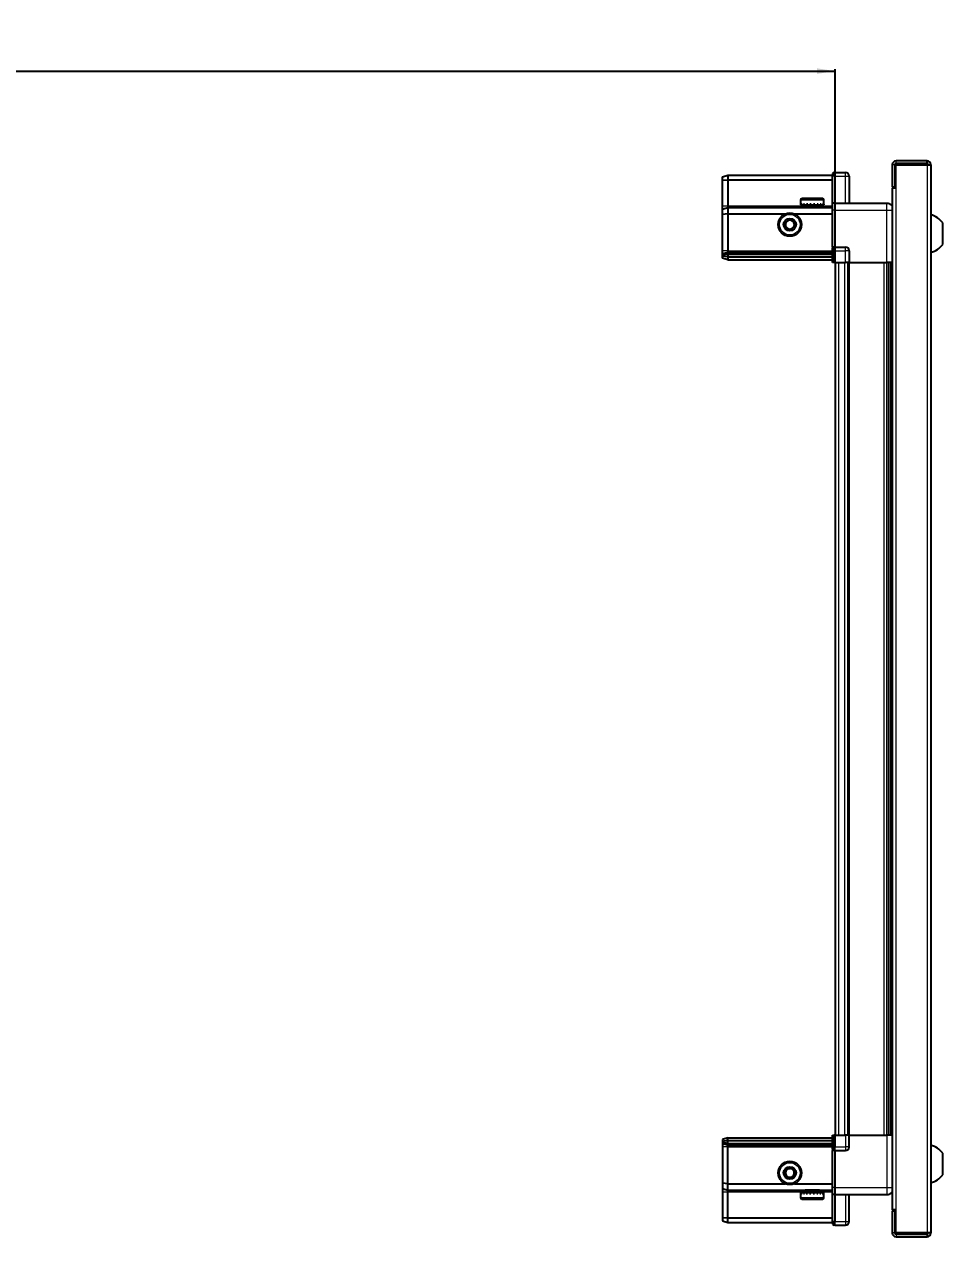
# Model space of a CAD drawing. Header units: millimetres. Extents: x 1014 to 3205, y -921 to 1134.
# Drawn here: x 2224 to 2735, y 394 to 1069 of the extents above; entities that cross this region are included whole.
import ezdxf

# ---------------------------------------------------------------- set-up
doc = ezdxf.new("R2010")
doc.units = ezdxf.units.MM
doc.layers.add('FORMAT', color=7, linetype='Continuous')
doc.styles.add('SLDTEXTSTYLE0', font='TXT', dxfattribs={"width": 0.75})
doc.dimstyles.new('SLDDIMSTYLE0', dxfattribs={"dimtxt": 20, "dimasz": 10, "dimexe": 0, "dimexo": 0.0625, "dimgap": 5, "dimtad": 2, "dimdec": 1, "dimrnd": 1e-09, "dimzin": 12, "dimdsep": 46, "dimtxsty": 'SLDTEXTSTYLE0', "dimsah": 1, "dimcen": 0.09, "dimadec": 0, "dimazin": 3, "dimtfac": 1, "dimtofl": 0, "dimtmove": 0, "dimatfit": 3, "dimfxl": 0, "dimfrac": 2, "dimtolj": 1, "dimtzin": 12, "dimarcsym": 0})

# ---------------------------------------------------------------- blocks, each defined once
blk = doc.blocks.new('_D_4')
at = {"layer": 'FORMAT'}
for p, q in [((1575.39, 936.58), (1575.39, 1044.07)), ((1575.39, 1043.07), (2675.39, 1043.07)), ((2675.39, 936.58), (2675.39, 1044.07))]:
    blk.add_line(p, q, dxfattribs=at)
for points in [[(1575.39, 1043.07), (1585.39, 1041.53), (1585.39, 1044.61)], [(2675.39, 1043.07), (2665.39, 1044.61), (2665.39, 1041.53)]]:
    blk.add_solid(points, dxfattribs=at)
at = {"layer": 'FORMAT', "insert": (2095.84, 1068.85), "char_height": 20, "attachment_point": 1, "style": 'SLDTEXTSTYLE0'}
blk.add_mtext('1100', dxfattribs=at)

msp = doc.modelspace()

# ---------------------------------------------------------------- linework, layer by layer
at = {"color": 7, "linetype": 'Continuous', "lineweight": 25}
for p, q in [((2726.64, 993.07), (2709.34, 993.07)), ((2726.64, 991.57), (2726.64, 993.07)), ((2674.91, 986.57), (2674.04, 986.07)), ((2674.91, 986.57), (2674.04, 986.07)), ((2674.04, 986.07), (2674.04, 984.57)), ((2675.24, 986.57), (2674.91, 986.57)), ((2675.24, 986.57), (2674.91, 986.57)), ((2675.24, 986.57), (2675.24, 986.57)), ((2675.24, 984.57), (2675.24, 986.57)), ((2675.24, 986.57), (2681.24, 986.57)), ((2707.24, 990.97), (2707.24, 978.57)), ((2708.74, 990.97), (2708.74, 978.57)), ((2709.24, 978.07), (2709.24, 990.97)), ((2709.24, 990.97), (2726.64, 990.97)), ((2726.64, 991.57), (2709.34, 991.57)), ((2726.64, 990.97), (2728.74, 990.97)), ((2728.74, 990.97), (2728.74, 396.17)), ((2612.74, 984.27), (2615.74, 985.07)), ((2612.74, 982.42), (2612.74, 984.27)), ((2612.74, 982.42), (2615.74, 982.57)), ((2612.74, 968.07), (2612.74, 982.42)), ((2615.74, 985.07), (2615.74, 982.57)), ((2615.74, 985.07), (2674.04, 985.07)), ((2615.74, 982.57), (2615.74, 968.07)), ((2615.74, 982.57), (2674.04, 982.57)), ((2674.04, 969.77), (2674.04, 984.57)), ((2675.24, 984.57), (2675.24, 969.77)), ((2683.24, 984.57), (2683.24, 969.57)), ((2657.04, 972.27), (2668.44, 972.27)), ((2707.14, 978.07), (2707.14, 409.07)), ((2707.14, 978.07), (2709.24, 978.07)), ((2707.24, 978.57), (2708.74, 978.57)), ((2612.74, 966.27), (2612.74, 968.07)), ((2612.74, 966.27), (2615.74, 967.07)), ((2612.74, 963.24), (2612.74, 966.27)), ((2615.74, 968.07), (2615.74, 967.07)), ((2615.74, 967.07), (2615.74, 963.57)), ((2615.74, 967.07), (2674.04, 967.07)), ((2656.24, 971.47), (2656.24, 968.57)), ((2656.24, 968.57), (2656.28, 968.57)), ((2656.4, 969.07), (2656.28, 969.07)), ((2656.28, 969.07), (2656.28, 968.57)), ((2656.28, 968.57), (2656.4, 968.57)), ((2656.4, 969.07), (2656.4, 968.57)), ((2656.4, 968.57), (2656.81, 968.57)), ((2657.15, 969.07), (2656.81, 969.07)), ((2656.81, 969.07), (2656.81, 968.57)), ((2656.81, 968.57), (2657.15, 968.57)), ((2657.15, 969.07), (2657.15, 968.57)), ((2657.15, 968.57), (2657.92, 968.57)), ((2658.45, 969.07), (2657.92, 969.07)), ((2657.92, 969.07), (2657.92, 968.57)), ((2657.92, 968.57), (2658.45, 968.57)), ((2658.34, 968.57), (2658.34, 968.47)), ((2658.34, 968.47), (2667.14, 968.47)), ((2658.45, 969.07), (2658.45, 968.57)), ((2658.45, 968.57), (2659.51, 968.57)), ((2658.74, 968.07), (2659.43, 967.59)), ((2658.74, 968.07), (2666.74, 968.07)), ((2659.43, 967.59), (2658.74, 967.1)), ((2658.74, 967.1), (2658.74, 967.07)), ((2658.74, 967.1), (2666.74, 967.1)), ((2659.43, 967.59), (2666.05, 967.59)), ((2660.17, 969.07), (2659.51, 969.07)), ((2659.51, 969.07), (2659.51, 968.57)), ((2659.51, 968.57), (2660.17, 968.57)), ((2660.17, 969.07), (2660.17, 968.57)), ((2660.17, 968.57), (2661.41, 968.57)), ((2662.14, 969.07), (2661.41, 969.07)), ((2661.41, 969.07), (2661.41, 968.57)), ((2661.41, 968.57), (2661.84, 968.57)), ((2661.84, 969.07), (2661.84, 968.57)), ((2662.14, 969.07), (2662.14, 968.57)), ((2662.14, 968.57), (2663.44, 968.57)), ((2664.17, 969.07), (2663.44, 969.07)), ((2663.44, 969.07), (2663.44, 968.57)), ((2663.71, 969.07), (2663.71, 968.57)), ((2663.71, 968.57), (2664.17, 968.57)), ((2664.17, 969.07), (2664.17, 968.57)), ((2664.17, 968.57), (2665.4, 968.57)), ((2666.06, 969.07), (2665.4, 969.07)), ((2665.4, 969.07), (2665.4, 968.57)), ((2665.4, 968.57), (2666.06, 968.57)), ((2666.05, 967.59), (2666.74, 968.07)), ((2666.74, 967.1), (2666.05, 967.59)), ((2666.06, 969.07), (2666.06, 968.57)), ((2666.06, 968.57), (2667.1, 968.57)), ((2666.74, 967.07), (2666.74, 967.1)), ((2667.62, 969.07), (2667.1, 969.07)), ((2667.1, 969.07), (2667.1, 968.57)), ((2667.1, 968.57), (2667.62, 968.57)), ((2667.14, 968.47), (2667.14, 968.57)), ((2667.62, 969.07), (2667.62, 968.57)), ((2667.62, 968.57), (2668.38, 968.57)), ((2668.71, 969.07), (2668.38, 969.07)), ((2668.38, 969.07), (2668.38, 968.57)), ((2668.38, 968.57), (2668.71, 968.57)), ((2668.71, 969.07), (2668.71, 968.57)), ((2668.71, 968.57), (2669.11, 968.57)), ((2669.22, 969.07), (2669.11, 969.07)), ((2669.11, 969.07), (2669.11, 968.57)), ((2669.11, 968.57), (2669.22, 968.57)), ((2669.22, 969.07), (2669.22, 968.57)), ((2669.22, 968.57), (2669.24, 968.57)), ((2669.24, 968.57), (2669.24, 971.47)), ((2674.04, 969.57), (2674.04, 969.77)), ((2675.24, 969.57), (2674.04, 969.57)), ((2674.04, 965.57), (2674.04, 969.57)), ((2674.04, 945.27), (2674.04, 965.57)), ((2675.24, 969.77), (2675.24, 969.57)), ((2675.24, 969.57), (2675.24, 965.57)), ((2675.24, 969.57), (2704.24, 969.57)), ((2675.24, 965.57), (2675.24, 945.27)), ((2615.74, 963.57), (2612.74, 963.24)), ((2612.74, 943.07), (2612.74, 963.24)), ((2615.74, 963.57), (2615.74, 943.07)), ((2615.74, 963.57), (2647.74, 963.57)), ((2652.74, 963.57), (2674.04, 963.57)), ((2735.34, 946.57), (2735.34, 958.57)), ((2674.04, 945.07), (2674.04, 945.27)), ((2675.24, 945.27), (2675.24, 945.07)), ((2612.74, 941.27), (2612.74, 943.07)), ((2615.74, 942.07), (2612.74, 941.27)), ((2612.74, 940.53), (2612.74, 941.27)), ((2615.74, 941.07), (2612.74, 940.53)), ((2612.74, 940.03), (2612.74, 940.53)), ((2612.74, 938.87), (2612.74, 940.03)), ((2615.74, 939.57), (2612.74, 940.03)), ((2615.74, 938.07), (2612.74, 938.87)), ((2615.74, 943.07), (2615.74, 942.07)), ((2615.74, 942.07), (2615.74, 941.07)), ((2615.74, 942.07), (2674.04, 942.07)), ((2615.74, 941.07), (2674.04, 941.07)), ((2615.74, 941.07), (2615.74, 939.57)), ((2615.74, 939.57), (2615.74, 938.07)), ((2615.74, 939.57), (2674.04, 939.57)), ((2675.24, 945.07), (2674.04, 945.07)), ((2674.04, 945.07), (2674.04, 944.39)), ((2674.04, 936.57), (2674.04, 944.39)), ((2674.91, 943.07), (2674.91, 936.57)), ((2675.24, 943.07), (2675.24, 945.07)), ((2675.24, 943.07), (2675.24, 945.07)), ((2675.24, 945.07), (2681.24, 945.07)), ((2675.24, 943.07), (2675.24, 936.57)), ((2683.24, 943.07), (2683.24, 936.57)), ((2615.74, 938.07), (2674.04, 938.07)), ((2674.91, 936.57), (2674.04, 936.57)), ((2675.24, 936.57), (2674.91, 936.57)), ((2675.24, 936.57), (2681.24, 936.57)), ((2675.39, 936.57), (2675.39, 450.57)), ((2683.24, 936.57), (2681.24, 936.57)), ((2682.59, 936.57), (2682.59, 450.57)), ((2683.24, 936.57), (2704.24, 936.57)), ((2705.27, 450.57), (2705.27, 936.57)), ((2705.3, 450.57), (2705.3, 936.57)), ((2707.09, 936.57), (2707.09, 450.57)), ((2615.74, 449.07), (2612.74, 448.27)), ((2612.74, 448.27), (2612.74, 447.12)), ((2615.74, 447.57), (2612.74, 447.12)), ((2612.74, 447.12), (2612.74, 446.62)), ((2615.74, 446.07), (2612.74, 446.62)), ((2612.74, 446.62), (2612.74, 445.87)), ((2615.74, 445.07), (2612.74, 445.87)), ((2612.74, 445.87), (2612.74, 444.07)), ((2615.74, 447.57), (2615.74, 449.07)), ((2615.74, 449.07), (2674.04, 449.07)), ((2615.74, 446.07), (2615.74, 447.57)), ((2615.74, 447.57), (2674.04, 447.57)), ((2615.74, 446.07), (2674.04, 446.07)), ((2615.74, 445.07), (2615.74, 446.07)), ((2674.04, 442.75), (2674.04, 450.57)), ((2674.04, 450.57), (2674.91, 450.57)), ((2674.91, 450.57), (2674.91, 450.57)), ((2674.91, 450.57), (2674.91, 444.07)), ((2675.24, 450.57), (2674.91, 450.57)), ((2675.24, 450.57), (2675.24, 444.07)), ((2675.24, 450.57), (2675.24, 450.57)), ((2675.24, 450.57), (2675.24, 444.07)), ((2675.24, 450.57), (2681.24, 450.57)), ((2683.24, 450.57), (2681.24, 450.57)), ((2683.24, 444.07), (2683.24, 450.57)), ((2683.24, 450.57), (2704.24, 450.57)), ((2612.74, 444.07), (2612.74, 423.9)), ((2615.74, 445.07), (2674.04, 445.07)), ((2615.74, 444.07), (2615.74, 445.07)), ((2615.74, 423.57), (2615.74, 444.07)), ((2674.04, 442.75), (2674.04, 442.07)), ((2675.24, 442.07), (2674.04, 442.07)), ((2674.04, 441.87), (2674.04, 442.07)), ((2674.04, 421.57), (2674.04, 441.87)), ((2675.24, 442.07), (2675.24, 444.07)), ((2675.24, 442.07), (2675.24, 441.87)), ((2675.24, 442.07), (2681.24, 442.07)), ((2675.24, 441.87), (2675.24, 421.57)), ((2735.34, 428.57), (2735.34, 440.57)), ((2615.74, 423.57), (2612.74, 423.9)), ((2612.74, 423.9), (2612.74, 420.87)), ((2612.74, 420.87), (2615.74, 420.07)), ((2612.74, 420.87), (2612.74, 419.07)), ((2612.74, 419.07), (2612.74, 404.73)), ((2615.74, 423.57), (2647.74, 423.57)), ((2615.74, 420.07), (2615.74, 423.57)), ((2615.74, 420.07), (2674.04, 420.07)), ((2615.74, 419.07), (2615.74, 420.07)), ((2615.74, 404.57), (2615.74, 419.07)), ((2652.74, 423.57), (2674.04, 423.57)), ((2656.24, 418.57), (2656.24, 415.67)), ((2656.26, 418.57), (2656.24, 418.57)), ((2656.26, 418.07), (2656.26, 418.57)), ((2656.36, 418.57), (2656.26, 418.57)), ((2656.36, 418.07), (2656.36, 418.57)), ((2656.73, 418.57), (2656.36, 418.57)), ((2656.73, 418.07), (2656.73, 418.57)), ((2657.05, 418.57), (2656.73, 418.57)), ((2657.05, 418.07), (2657.05, 418.57)), ((2657.79, 418.57), (2657.05, 418.57)), ((2657.79, 418.07), (2657.79, 418.57)), ((2658.3, 418.57), (2657.79, 418.57)), ((2658.3, 418.07), (2658.3, 418.57)), ((2659.33, 418.57), (2658.3, 418.57)), ((2658.34, 418.67), (2658.34, 418.57)), ((2667.14, 418.67), (2658.34, 418.67)), ((2658.74, 420.07), (2658.74, 420.04)), ((2658.74, 420.04), (2659.43, 419.55)), ((2666.74, 420.04), (2658.74, 420.04)), ((2659.43, 419.55), (2658.74, 419.07)), ((2666.74, 419.07), (2658.74, 419.07)), ((2659.33, 418.07), (2659.33, 418.57)), ((2659.98, 418.57), (2659.33, 418.57)), ((2666.05, 419.55), (2659.43, 419.55)), ((2659.98, 418.07), (2659.98, 418.57)), ((2661.21, 418.57), (2659.98, 418.57)), ((2661.21, 418.07), (2661.21, 418.57)), ((2661.71, 418.57), (2661.21, 418.57)), ((2661.71, 418.07), (2661.71, 418.57)), ((2661.94, 418.07), (2661.94, 418.57)), ((2663.24, 418.57), (2661.94, 418.57)), ((2663.24, 418.07), (2663.24, 418.57)), ((2663.57, 418.07), (2663.57, 418.57)), ((2663.97, 418.57), (2663.57, 418.57)), ((2663.97, 418.07), (2663.97, 418.57)), ((2665.22, 418.57), (2663.97, 418.57)), ((2665.22, 418.07), (2665.22, 418.57)), ((2665.88, 418.57), (2665.22, 418.57)), ((2665.88, 418.07), (2665.88, 418.57)), ((2666.95, 418.57), (2665.88, 418.57)), ((2666.05, 419.55), (2666.74, 420.04)), ((2666.74, 419.07), (2666.05, 419.55)), ((2666.74, 420.04), (2666.74, 420.07)), ((2666.95, 418.07), (2666.95, 418.57)), ((2667.49, 418.57), (2666.95, 418.57)), ((2667.14, 418.57), (2667.14, 418.67)), ((2667.49, 418.07), (2667.49, 418.57)), ((2668.28, 418.57), (2667.49, 418.57)), ((2668.28, 418.07), (2668.28, 418.57)), ((2668.63, 418.57), (2668.28, 418.57)), ((2668.63, 418.07), (2668.63, 418.57)), ((2669.06, 418.57), (2668.63, 418.57)), ((2669.06, 418.07), (2669.06, 418.57)), ((2669.19, 418.57), (2669.06, 418.57)), ((2669.19, 418.07), (2669.19, 418.57)), ((2669.24, 418.57), (2669.19, 418.57)), ((2669.24, 415.67), (2669.24, 418.57)), ((2674.04, 417.57), (2674.04, 421.57)), ((2675.24, 421.57), (2675.24, 417.57)), ((2656.26, 418.07), (2656.36, 418.07)), ((2656.73, 418.07), (2657.05, 418.07)), ((2668.44, 414.87), (2657.04, 414.87)), ((2657.79, 418.07), (2658.3, 418.07)), ((2659.33, 418.07), (2659.98, 418.07)), ((2661.21, 418.07), (2661.94, 418.07)), ((2663.24, 418.07), (2663.97, 418.07)), ((2665.22, 418.07), (2665.88, 418.07)), ((2666.95, 418.07), (2667.49, 418.07)), ((2668.28, 418.07), (2668.63, 418.07)), ((2669.06, 418.07), (2669.19, 418.07)), ((2675.24, 417.57), (2674.04, 417.57)), ((2674.04, 417.37), (2674.04, 417.57)), ((2674.04, 402.57), (2674.04, 417.37)), ((2675.24, 417.57), (2675.24, 417.37)), ((2675.24, 417.57), (2704.24, 417.57)), ((2675.24, 417.37), (2675.24, 402.57)), ((2675.24, 417.37), (2675.24, 402.57)), ((2683.24, 402.57), (2683.24, 417.57)), ((2709.24, 409.07), (2707.14, 409.07)), ((2707.24, 408.57), (2708.74, 408.57)), ((2707.24, 408.57), (2707.24, 396.17)), ((2708.74, 408.57), (2708.74, 396.17)), ((2709.24, 396.17), (2709.24, 409.07)), ((2612.74, 404.73), (2615.74, 404.57)), ((2612.74, 404.73), (2612.74, 402.87)), ((2612.74, 402.87), (2615.74, 402.07)), ((2615.74, 404.57), (2674.04, 404.57)), ((2615.74, 402.07), (2615.74, 404.57)), ((2615.74, 402.07), (2674.04, 402.07)), ((2674.04, 402.57), (2674.04, 401.07)), ((2674.04, 401.07), (2674.91, 400.57)), ((2675.24, 400.57), (2674.91, 400.57)), ((2675.24, 400.57), (2675.24, 402.57)), ((2675.24, 400.57), (2681.24, 400.57)), ((2726.64, 396.17), (2709.24, 396.17)), ((2709.34, 395.57), (2726.64, 395.57)), ((2709.34, 394.07), (2726.64, 394.07)), ((2728.74, 396.17), (2726.64, 396.17)), ((2726.64, 395.57), (2726.64, 394.07))]:
    msp.add_line(p, q, dxfattribs=at)
at = {"color": 8, "linetype": 'Continuous', "lineweight": 18}
for p, q in [((2709.34, 991.57), (2709.34, 993.07)), ((2681.24, 984.57), (2681.24, 986.57)), ((2708.74, 990.97), (2707.24, 990.97)), ((2726.64, 990.97), (2726.64, 396.17)), ((2675.24, 984.57), (2674.04, 984.57)), ((2675.24, 984.57), (2681.24, 984.57)), ((2681.24, 969.57), (2681.24, 984.57)), ((2681.24, 984.57), (2683.24, 984.57)), ((2709.24, 978.07), (2709.24, 409.07)), ((2612.74, 968.07), (2615.74, 968.07)), ((2615.74, 968.07), (2658.74, 968.07)), ((2656.24, 971.47), (2669.24, 971.47)), ((2666.74, 968.07), (2674.04, 968.07)), ((2674.04, 969.77), (2675.24, 969.77)), ((2675.24, 965.57), (2674.04, 965.57)), ((2675.24, 965.57), (2704.24, 965.57)), ((2704.24, 936.57), (2704.24, 965.57)), ((2674.04, 945.27), (2675.24, 945.27)), ((2615.74, 943.07), (2612.74, 943.07)), ((2615.74, 943.07), (2674.04, 943.07)), ((2675.24, 943.07), (2674.91, 943.07)), ((2675.24, 943.07), (2681.24, 943.07)), ((2681.24, 943.07), (2681.24, 945.07)), ((2683.24, 943.07), (2681.24, 943.07)), ((2681.24, 936.57), (2681.24, 943.07)), ((2677.39, 936.57), (2677.39, 450.57)), ((2680.59, 936.57), (2680.59, 450.57)), ((2683.24, 936.57), (2683.24, 450.57)), ((2702.65, 450.57), (2702.65, 936.57)), ((2704.06, 936.57), (2704.06, 450.57)), ((2706.51, 450.57), (2706.51, 936.57)), ((2675.24, 450.57), (2674.91, 450.57)), ((2681.24, 450.57), (2681.24, 444.07)), ((2704.24, 450.57), (2704.24, 421.57)), ((2615.74, 444.07), (2612.74, 444.07)), ((2615.74, 444.07), (2674.04, 444.07)), ((2675.24, 441.87), (2674.04, 441.87)), ((2675.24, 444.07), (2674.91, 444.07)), ((2675.24, 444.07), (2681.24, 444.07)), ((2683.24, 444.07), (2681.24, 444.07)), ((2681.24, 444.07), (2681.24, 442.07)), ((2612.74, 419.07), (2615.74, 419.07)), ((2615.74, 419.07), (2658.74, 419.07)), ((2666.74, 419.07), (2674.04, 419.07)), ((2675.24, 421.57), (2674.04, 421.57)), ((2675.24, 421.57), (2704.24, 421.57)), ((2669.24, 415.67), (2656.24, 415.67)), ((2675.24, 417.37), (2674.04, 417.37)), ((2681.24, 417.57), (2681.24, 402.57)), ((2675.24, 402.57), (2674.04, 402.57)), ((2675.24, 402.57), (2681.24, 402.57)), ((2681.24, 402.57), (2683.24, 402.57)), ((2681.24, 402.57), (2681.24, 400.57)), ((2708.74, 396.17), (2707.24, 396.17)), ((2709.34, 395.57), (2709.34, 394.07))]:
    msp.add_line(p, q, dxfattribs=at)
at = {"color": 7, "linetype": 'Continuous', "lineweight": 25}
for centre, radius in [((2650.24, 957.57), 6.5), ((2650.24, 957.57), 3.46), ((2650.24, 429.57), 6.5), ((2650.24, 429.57), 3.46)]:
    msp.add_circle(centre, radius, dxfattribs=at)
at = {"color": 8, "linetype": 'Continuous', "lineweight": 18}
for centre in [(2650.24, 957.57), (2650.24, 429.57)]:
    msp.add_circle(centre, 5.7, dxfattribs=at)
at = {"color": 7, "linetype": 'Continuous', "lineweight": 25}
for centre, radius, start, end in [((2709.34, 990.97), 2.1, 90, 180), ((2726.64, 990.97), 2.1, 0, 90), ((2681.24, 984.57), 2, 360, 90), ((2709.34, 990.97), 0.6, 90, 180), ((2726.64, 990.97), 0.6, 0, 90), ((2657.04, 971.47), 0.8, 90, 180), ((2668.44, 971.47), 0.8, 0, 90), ((2658.34, 968.07), 0.4, 0, 90), ((2667.14, 968.07), 0.4, 90, 180), ((2650.24, 957.57), 2.5, 120.74103, 180.74103), ((2650.24, 957.57), 2.5, 60.74103, 120.74103), ((2650.24, 957.57), 2.5, 0.74103, 60.74103), ((2725.72, 951.55), 11.91, 36.1266, 75.29965), ((2650.24, 957.57), 2.5, 180.74103, 240.74103), ((2650.24, 957.57), 2.5, 240.74103, 300.74103), ((2650.24, 957.57), 2.5, 300.74103, 0.74103), ((2725.72, 953.6), 11.91, 284.70035, 323.8734), ((2681.24, 943.07), 2, 0, 90), ((2681.24, 444.07), 2, 270, 0), ((2725.72, 433.55), 11.91, 36.1266, 75.29965), ((2650.24, 429.57), 2.5, 95.91157, 155.91157), ((2650.24, 429.57), 2.5, 35.91157, 95.91157), ((2650.24, 429.57), 2.5, 155.91157, 215.91157), ((2650.24, 429.57), 2.5, 215.91157, 275.91157), ((2650.24, 429.57), 2.5, 275.91157, 335.91157), ((2650.24, 429.57), 2.5, 335.91157, 35.91157), ((2725.72, 435.6), 11.91, 284.70035, 323.8734), ((2658.34, 419.07), 0.4, 270, 360), ((2667.14, 419.07), 0.4, 180, 270), ((2657.04, 415.67), 0.8, 180, 270), ((2668.44, 415.67), 0.8, 270, 360), ((2681.24, 402.57), 2, 270, 0), ((2709.34, 396.17), 2.1, 180, 270), ((2709.34, 396.17), 0.6, 180, 270), ((2726.64, 396.17), 0.6, 270, 0), ((2726.64, 396.17), 2.1, 270, 0)]:
    msp.add_arc(centre, radius, start, end, dxfattribs=at)
for centre, start_param, end_param in [((2671.45, 943.07), 0, 0.722734), ((2671.45, 444.07), 5.560451, 6.283185)]:
    msp.add_ellipse(centre, major_axis=(3.46, 0), ratio=0.57735, start_param=start_param, end_param=end_param, dxfattribs=at)
for points, knots in [([(2704.24, 969.57), (2704.68, 969.52), (2705.36, 969.45), (2706.18, 969.01), (2706.73, 968.58), (2707.01, 968.2), (2707.14, 968.02)], [0, 0, 0, 0, 0.384298, 0.591173, 0.802437, 1, 1, 1, 1]), ([(2647.73, 958.98), (2648.17, 959.25), (2649, 959.74), (2649.82, 960.23), (2650.21, 960.46)], [0, 0, 0, 0, 0.534686, 1, 1, 1, 1]), ([(2647.76, 956.1), (2647.76, 956.22), (2647.75, 956.82), (2647.74, 957.81), (2647.73, 958.64), (2647.73, 958.98)], [0, 0, 0, 0, 0.1331247, 0.6370994, 1, 1, 1, 1]), ([(2650.21, 960.46), (2650.66, 960.21), (2651.5, 959.73), (2652.34, 959.26), (2652.73, 959.05)], [0, 0, 0, 0, 0.534686, 1, 1, 1, 1]), ([(2652.73, 959.05), (2652.73, 958.7), (2652.74, 957.88), (2652.75, 956.88), (2652.76, 956.29), (2652.76, 956.16)], [0, 0, 0, 0, 0.362901, 0.866875, 1, 1, 1, 1]), ([(2650.28, 954.68), (2649.83, 954.94), (2648.99, 955.41), (2648.15, 955.88), (2647.76, 956.1)], [0, 0, 0, 0, 0.534686, 1, 1, 1, 1]), ([(2652.76, 956.16), (2652.32, 955.9), (2651.49, 955.4), (2650.67, 954.91), (2650.28, 954.68)], [0, 0, 0, 0, 0.5346859, 1, 1, 1, 1]), ([(2707.09, 936.57), (2707.06, 936.57), (2706.84, 936.57), (2706.12, 936.57), (2705.16, 936.57), (2704.5, 936.57), (2704.24, 936.57)], [0, 0, 0, 0, 0.071707, 0.420979, 0.770251, 1, 1, 1, 1]), ([(2707.09, 450.57), (2707.06, 450.57), (2706.84, 450.57), (2706.12, 450.57), (2705.16, 450.57), (2704.5, 450.57), (2704.24, 450.57)], [0, 0, 0, 0, 0.071707, 0.420979, 0.770251, 1, 1, 1, 1]), ([(2648.55, 431.91), (2648.89, 431.94), (2649.71, 432.03), (2650.7, 432.13), (2651.3, 432.19), (2651.42, 432.21)], [0, 0, 0, 0, 0.362901, 0.866875, 1, 1, 1, 1]), ([(2651.42, 432.21), (2651.73, 431.79), (2652.29, 431.01), (2652.85, 430.23), (2653.12, 429.87)], [0, 0, 0, 0, 0.534686, 1, 1, 1, 1]), ([(2647.37, 429.27), (2647.58, 429.74), (2647.98, 430.63), (2648.37, 431.5), (2648.55, 431.91)], [0, 0, 0, 0, 0.534686, 1, 1, 1, 1]), ([(2649.07, 426.94), (2648.76, 427.35), (2648.2, 428.13), (2647.63, 428.91), (2647.37, 429.27)], [0, 0, 0, 0, 0.534686, 1, 1, 1, 1]), ([(2651.94, 427.23), (2651.81, 427.22), (2651.22, 427.16), (2650.23, 427.06), (2649.41, 426.97), (2649.07, 426.94)], [0, 0, 0, 0, 0.133125, 0.637099, 1, 1, 1, 1]), ([(2653.12, 429.87), (2652.91, 429.4), (2652.51, 428.52), (2652.12, 427.64), (2651.94, 427.23)], [0, 0, 0, 0, 0.534686, 1, 1, 1, 1]), ([(2704.24, 417.57), (2704.68, 417.62), (2705.36, 417.69), (2706.18, 418.13), (2706.73, 418.56), (2707.01, 418.94), (2707.14, 419.12)], [0, 0, 0, 0, 0.384298, 0.591173, 0.802437, 1, 1, 1, 1])]:
    msp.add_open_spline(points, degree=3, knots=knots, dxfattribs=at)
at = {"color": 8, "linetype": 'Continuous', "lineweight": 18}
for points in [[(2704.24, 965.57), (2704.24, 966.1), (2704.24, 967.14), (2704.24, 968.47), (2704.24, 969.39), (2704.24, 969.51), (2704.24, 969.57)], [(2704.24, 421.57), (2704.24, 421.05), (2704.24, 420), (2704.24, 418.68), (2704.24, 417.75), (2704.24, 417.63), (2704.24, 417.57)]]:
    msp.add_open_spline(points, degree=3, dxfattribs=at)
for points in [[(2704.24, 965.57), (2704.68, 965.57), (2705.36, 965.57), (2706.18, 965.57), (2706.73, 965.57), (2707.01, 965.57), (2707.14, 965.57)], [(2704.24, 421.57), (2704.68, 421.57), (2705.36, 421.57), (2706.18, 421.57), (2706.73, 421.57), (2707.01, 421.57), (2707.14, 421.57)]]:
    msp.add_open_spline(points, degree=3, knots=[0, 0, 0, 0, 0.384298, 0.591173, 0.802437, 1, 1, 1, 1], dxfattribs=at)

# ---------------------------------------------------------------- dimensions: what is measured, and where the dimension line sits
at = {"layer": 'FORMAT'}
dim = msp.add_linear_dim(base=(2675.39, 1043.07), p1=(1575.39, 936.57), p2=(2675.39, 936.57), angle=0, dimstyle='SLDDIMSTYLE0', dxfattribs=at)
dim.commit()
dim.dimension.update_dxf_attribs({"geometry": '_D_4', "text_midpoint": (2125.39, 1043.07), "dimtype": 160})

doc.saveas('drawing.dxf')
